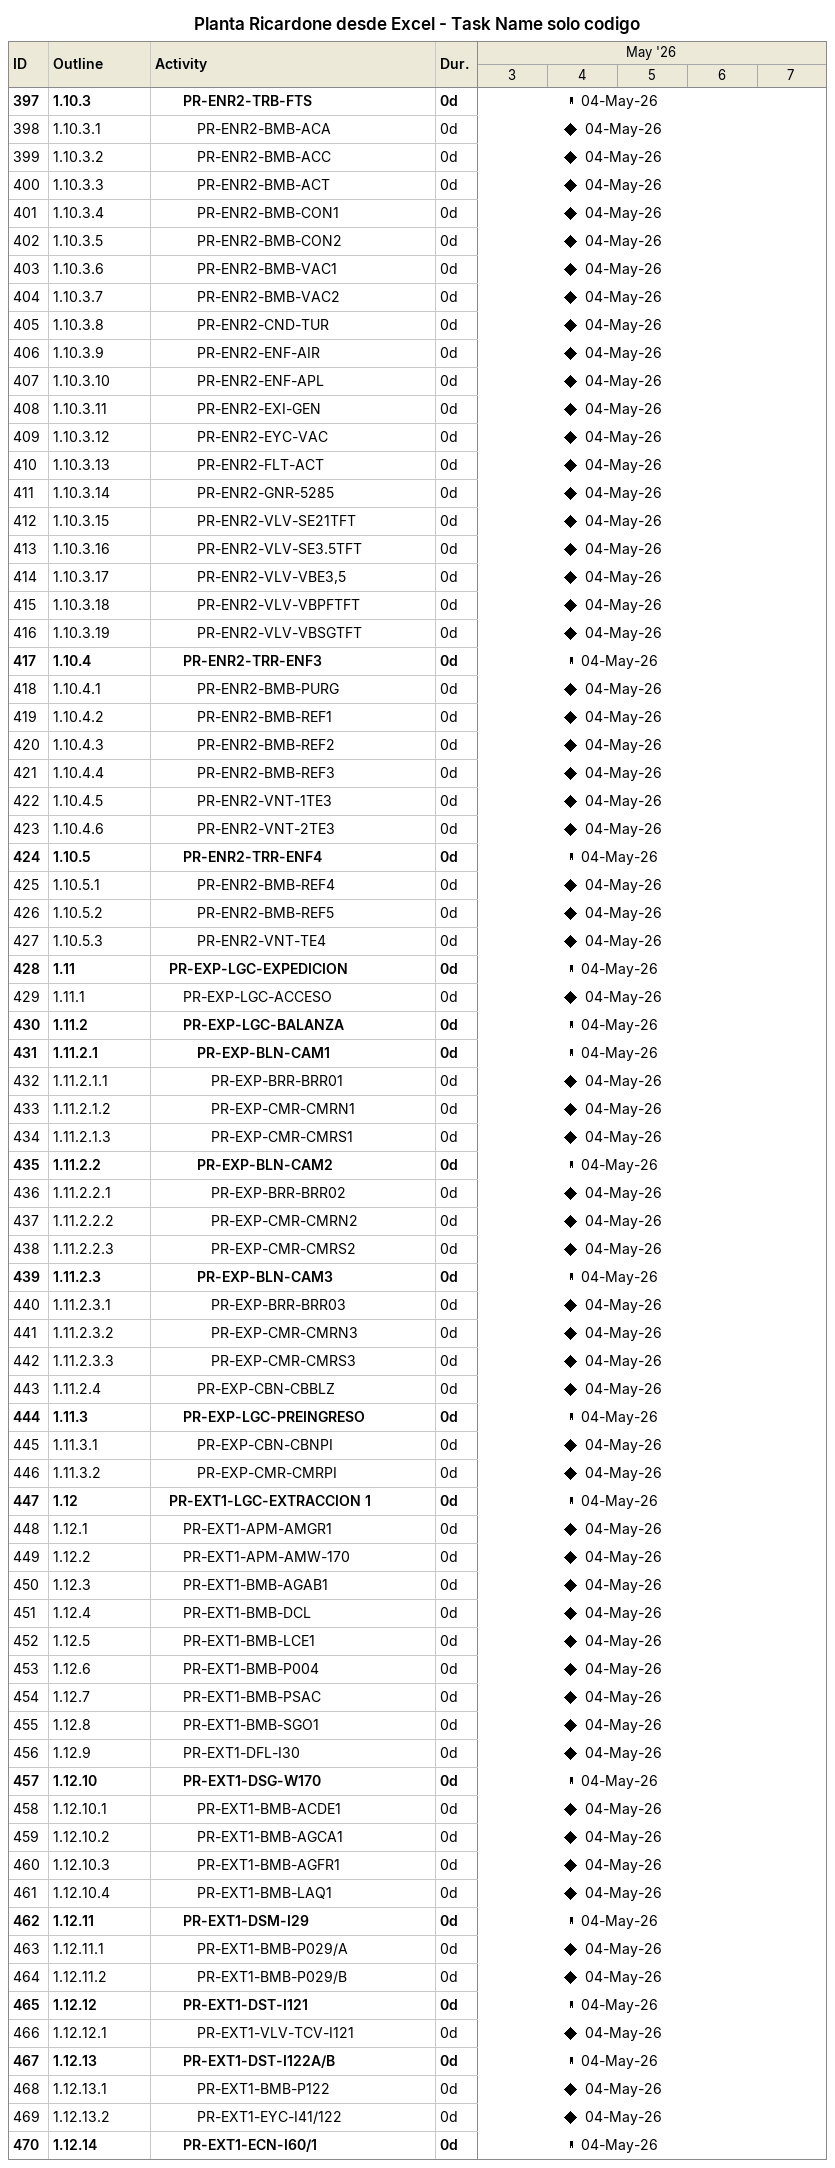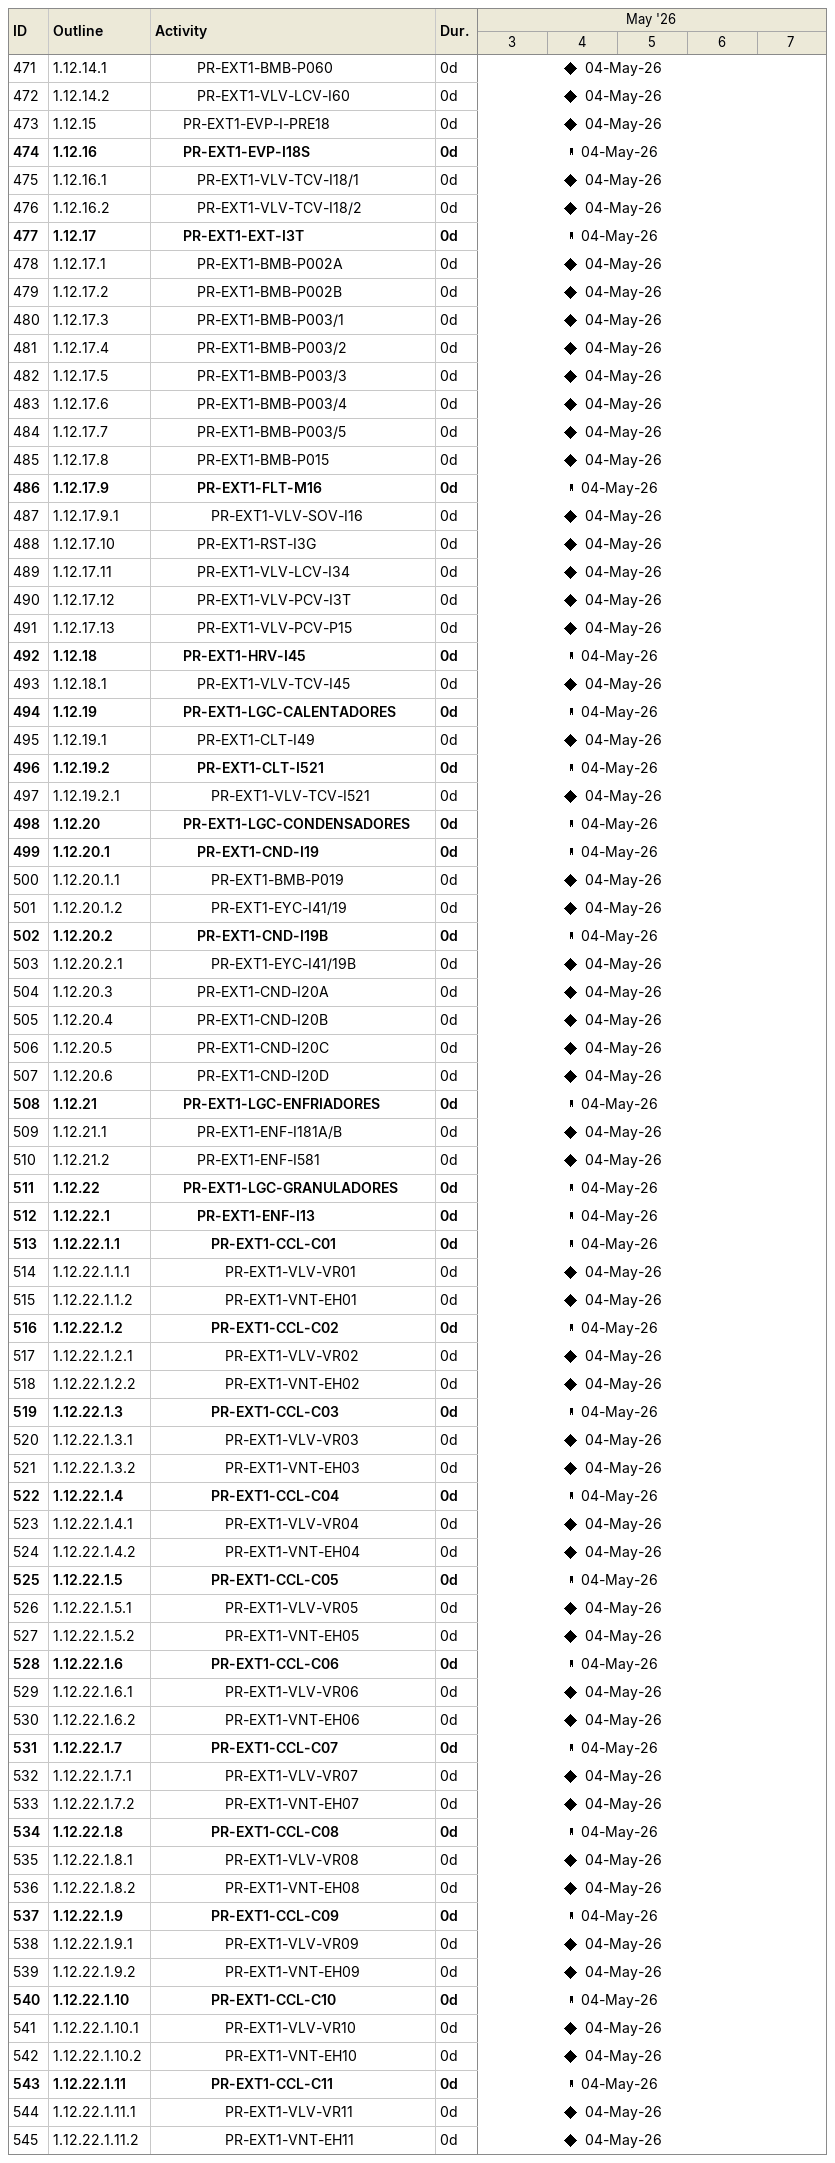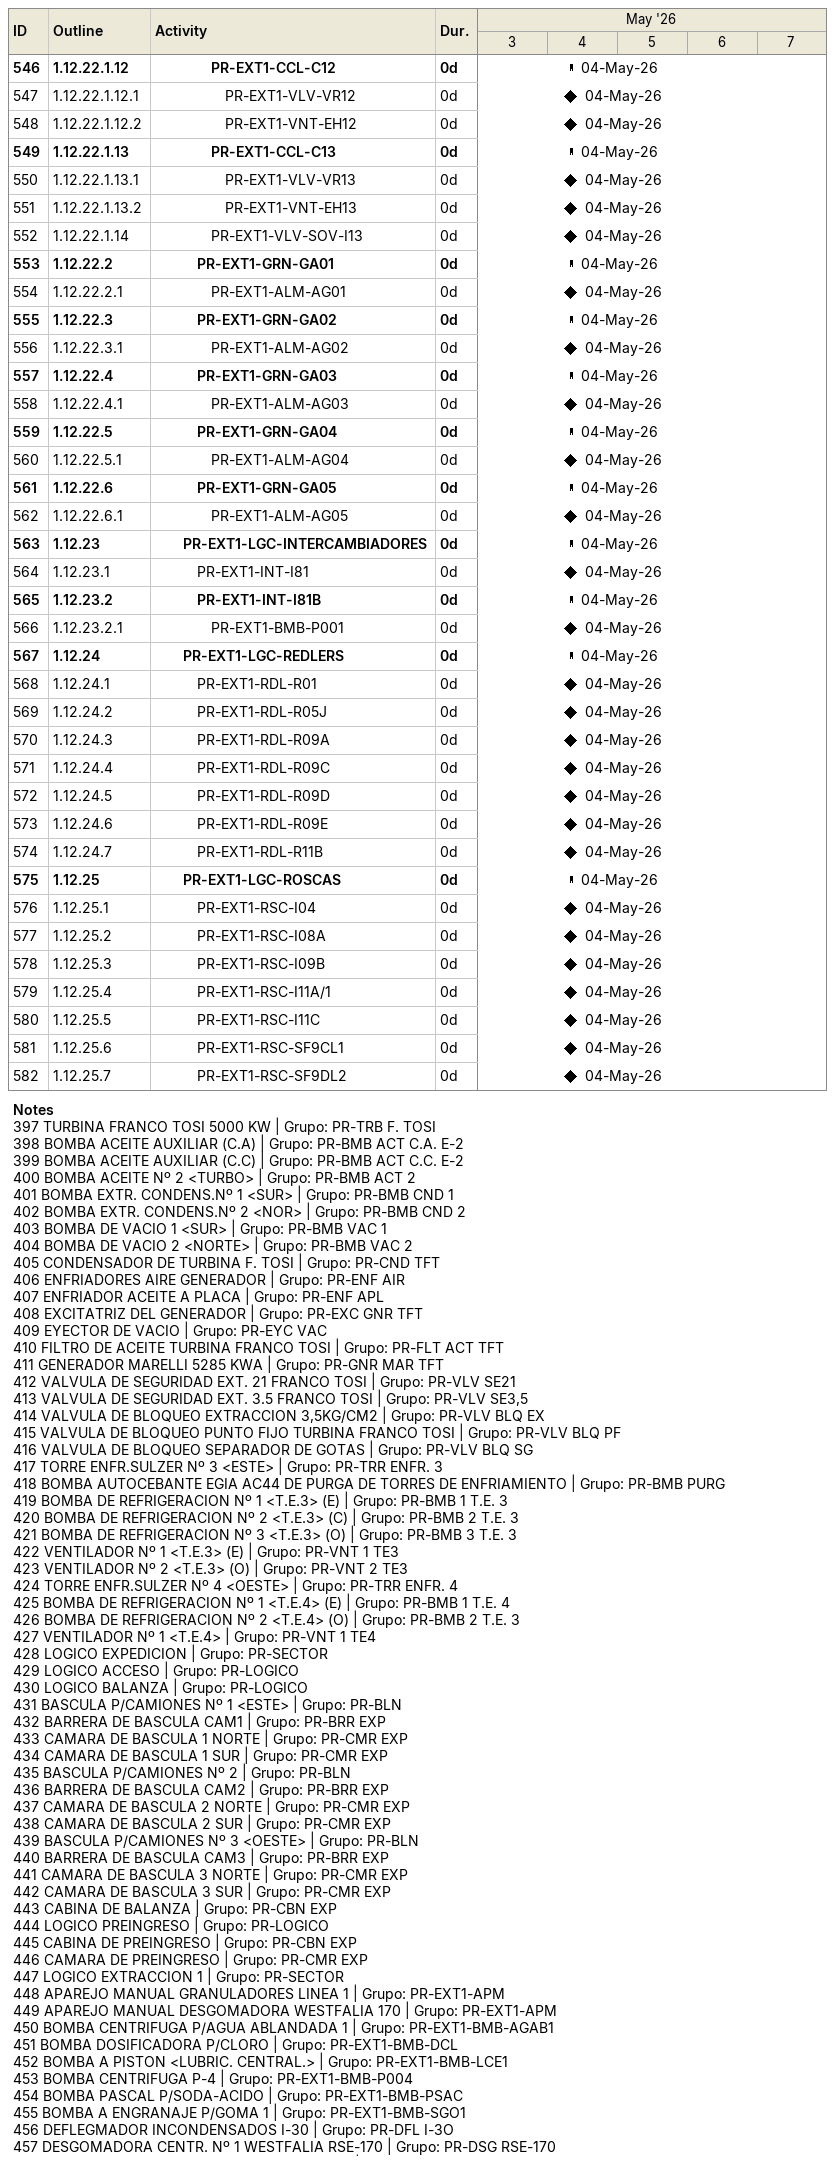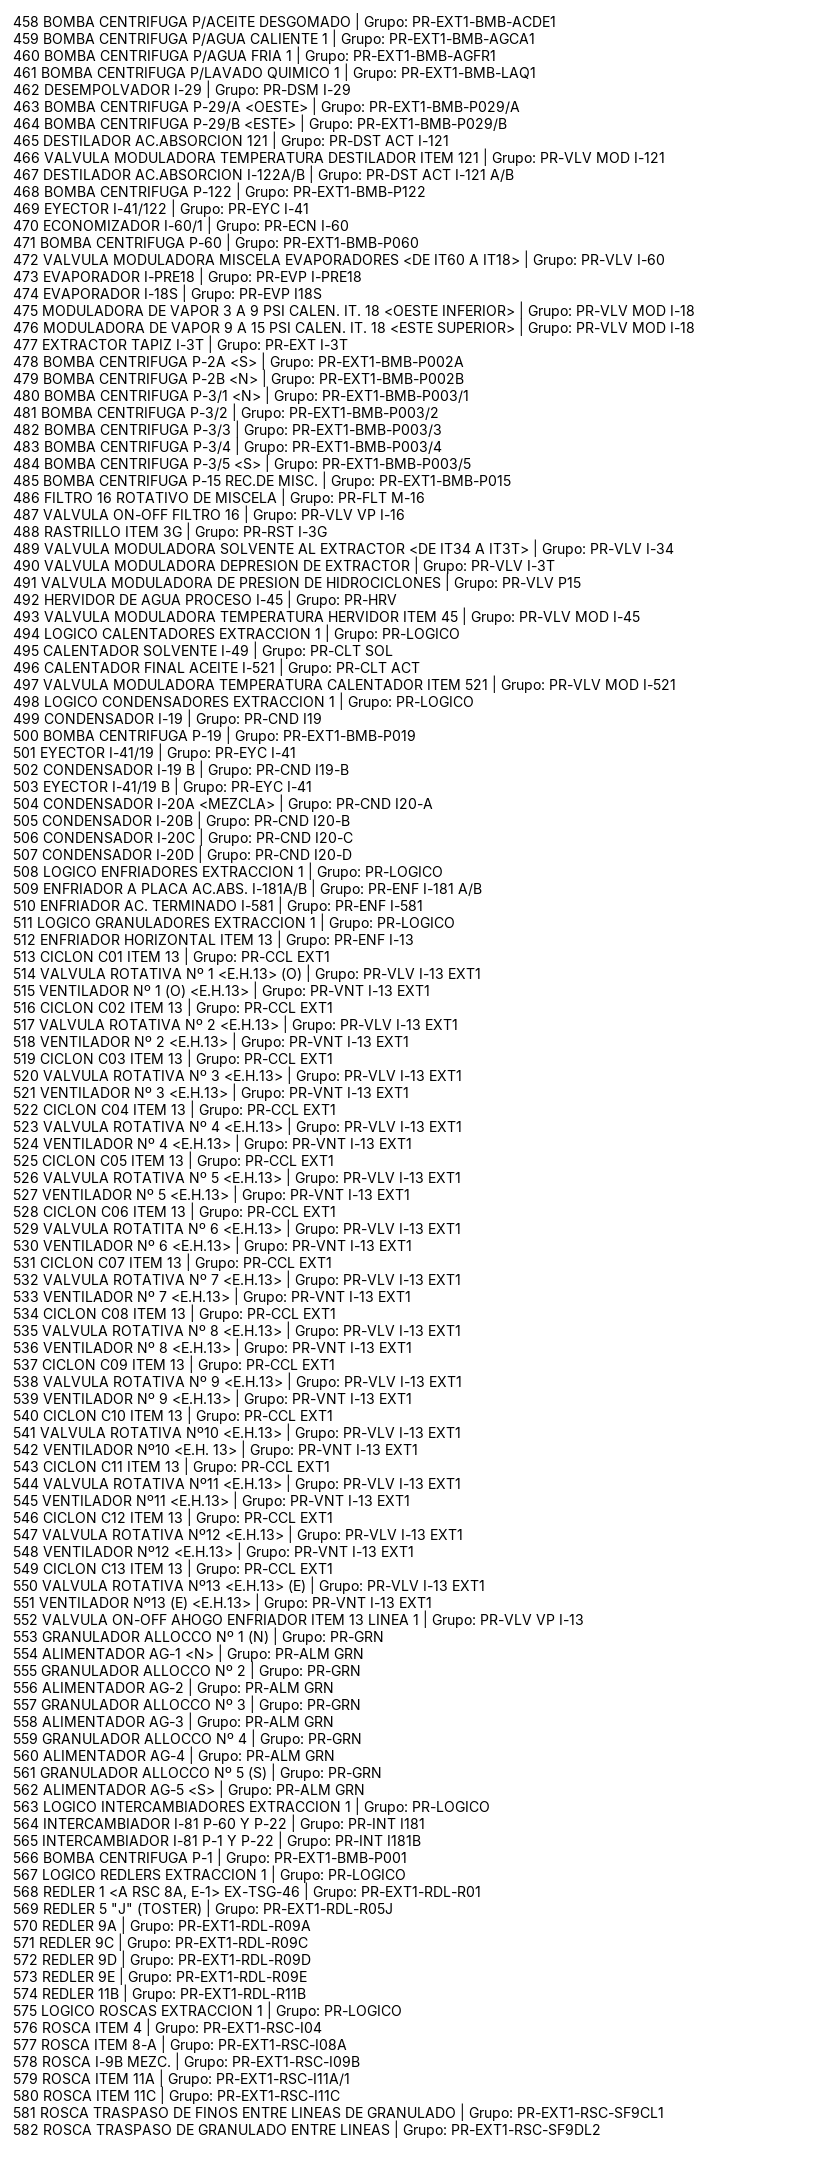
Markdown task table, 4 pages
Planta Ricardone desde Excel - Task Name solo codigo

| ID | WBS | Task | Duration | Start | Finish |
|---|---|---|---|---|---|
| 397 | 1.10.3 | **PR-ENR2-TRB-FTS** | 0d | 2026-05-04 | 2026-05-04 |
| 398 | 1.10.3.1 | PR-ENR2-BMB-ACA | 0d | 2026-05-04 | 2026-05-04 |
| 399 | 1.10.3.2 | PR-ENR2-BMB-ACC | 0d | 2026-05-04 | 2026-05-04 |
| 400 | 1.10.3.3 | PR-ENR2-BMB-ACT | 0d | 2026-05-04 | 2026-05-04 |
| 401 | 1.10.3.4 | PR-ENR2-BMB-CON1 | 0d | 2026-05-04 | 2026-05-04 |
| 402 | 1.10.3.5 | PR-ENR2-BMB-CON2 | 0d | 2026-05-04 | 2026-05-04 |
| 403 | 1.10.3.6 | PR-ENR2-BMB-VAC1 | 0d | 2026-05-04 | 2026-05-04 |
| 404 | 1.10.3.7 | PR-ENR2-BMB-VAC2 | 0d | 2026-05-04 | 2026-05-04 |
| 405 | 1.10.3.8 | PR-ENR2-CND-TUR | 0d | 2026-05-04 | 2026-05-04 |
| 406 | 1.10.3.9 | PR-ENR2-ENF-AIR | 0d | 2026-05-04 | 2026-05-04 |
| 407 | 1.10.3.10 | PR-ENR2-ENF-APL | 0d | 2026-05-04 | 2026-05-04 |
| 408 | 1.10.3.11 | PR-ENR2-EXI-GEN | 0d | 2026-05-04 | 2026-05-04 |
| 409 | 1.10.3.12 | PR-ENR2-EYC-VAC | 0d | 2026-05-04 | 2026-05-04 |
| 410 | 1.10.3.13 | PR-ENR2-FLT-ACT | 0d | 2026-05-04 | 2026-05-04 |
| 411 | 1.10.3.14 | PR-ENR2-GNR-5285 | 0d | 2026-05-04 | 2026-05-04 |
| 412 | 1.10.3.15 | PR-ENR2-VLV-SE21TFT | 0d | 2026-05-04 | 2026-05-04 |
| 413 | 1.10.3.16 | PR-ENR2-VLV-SE3.5TFT | 0d | 2026-05-04 | 2026-05-04 |
| 414 | 1.10.3.17 | PR-ENR2-VLV-VBE3,5 | 0d | 2026-05-04 | 2026-05-04 |
| 415 | 1.10.3.18 | PR-ENR2-VLV-VBPFTFT | 0d | 2026-05-04 | 2026-05-04 |
| 416 | 1.10.3.19 | PR-ENR2-VLV-VBSGTFT | 0d | 2026-05-04 | 2026-05-04 |
| 417 | 1.10.4 | **PR-ENR2-TRR-ENF3** | 0d | 2026-05-04 | 2026-05-04 |
| 418 | 1.10.4.1 | PR-ENR2-BMB-PURG | 0d | 2026-05-04 | 2026-05-04 |
| 419 | 1.10.4.2 | PR-ENR2-BMB-REF1 | 0d | 2026-05-04 | 2026-05-04 |
| 420 | 1.10.4.3 | PR-ENR2-BMB-REF2 | 0d | 2026-05-04 | 2026-05-04 |
| 421 | 1.10.4.4 | PR-ENR2-BMB-REF3 | 0d | 2026-05-04 | 2026-05-04 |
| 422 | 1.10.4.5 | PR-ENR2-VNT-1TE3 | 0d | 2026-05-04 | 2026-05-04 |
| 423 | 1.10.4.6 | PR-ENR2-VNT-2TE3 | 0d | 2026-05-04 | 2026-05-04 |
| 424 | 1.10.5 | **PR-ENR2-TRR-ENF4** | 0d | 2026-05-04 | 2026-05-04 |
| 425 | 1.10.5.1 | PR-ENR2-BMB-REF4 | 0d | 2026-05-04 | 2026-05-04 |
| 426 | 1.10.5.2 | PR-ENR2-BMB-REF5 | 0d | 2026-05-04 | 2026-05-04 |
| 427 | 1.10.5.3 | PR-ENR2-VNT-TE4 | 0d | 2026-05-04 | 2026-05-04 |
| 428 | 1.11 | **PR-EXP-LGC-EXPEDICION** | 0d | 2026-05-04 | 2026-05-04 |
| 429 | 1.11.1 | PR-EXP-LGC-ACCESO | 0d | 2026-05-04 | 2026-05-04 |
| 430 | 1.11.2 | **PR-EXP-LGC-BALANZA** | 0d | 2026-05-04 | 2026-05-04 |
| 431 | 1.11.2.1 | **PR-EXP-BLN-CAM1** | 0d | 2026-05-04 | 2026-05-04 |
| 432 | 1.11.2.1.1 | PR-EXP-BRR-BRR01 | 0d | 2026-05-04 | 2026-05-04 |
| 433 | 1.11.2.1.2 | PR-EXP-CMR-CMRN1 | 0d | 2026-05-04 | 2026-05-04 |
| 434 | 1.11.2.1.3 | PR-EXP-CMR-CMRS1 | 0d | 2026-05-04 | 2026-05-04 |
| 435 | 1.11.2.2 | **PR-EXP-BLN-CAM2** | 0d | 2026-05-04 | 2026-05-04 |
| 436 | 1.11.2.2.1 | PR-EXP-BRR-BRR02 | 0d | 2026-05-04 | 2026-05-04 |
| 437 | 1.11.2.2.2 | PR-EXP-CMR-CMRN2 | 0d | 2026-05-04 | 2026-05-04 |
| 438 | 1.11.2.2.3 | PR-EXP-CMR-CMRS2 | 0d | 2026-05-04 | 2026-05-04 |
| 439 | 1.11.2.3 | **PR-EXP-BLN-CAM3** | 0d | 2026-05-04 | 2026-05-04 |
| 440 | 1.11.2.3.1 | PR-EXP-BRR-BRR03 | 0d | 2026-05-04 | 2026-05-04 |
| 441 | 1.11.2.3.2 | PR-EXP-CMR-CMRN3 | 0d | 2026-05-04 | 2026-05-04 |
| 442 | 1.11.2.3.3 | PR-EXP-CMR-CMRS3 | 0d | 2026-05-04 | 2026-05-04 |
| 443 | 1.11.2.4 | PR-EXP-CBN-CBBLZ | 0d | 2026-05-04 | 2026-05-04 |
| 444 | 1.11.3 | **PR-EXP-LGC-PREINGRESO** | 0d | 2026-05-04 | 2026-05-04 |
| 445 | 1.11.3.1 | PR-EXP-CBN-CBNPI | 0d | 2026-05-04 | 2026-05-04 |
| 446 | 1.11.3.2 | PR-EXP-CMR-CMRPI | 0d | 2026-05-04 | 2026-05-04 |
| 447 | 1.12 | **PR-EXT1-LGC-EXTRACCION 1** | 0d | 2026-05-04 | 2026-05-04 |
| 448 | 1.12.1 | PR-EXT1-APM-AMGR1 | 0d | 2026-05-04 | 2026-05-04 |
| 449 | 1.12.2 | PR-EXT1-APM-AMW-170 | 0d | 2026-05-04 | 2026-05-04 |
| 450 | 1.12.3 | PR-EXT1-BMB-AGAB1 | 0d | 2026-05-04 | 2026-05-04 |
| 451 | 1.12.4 | PR-EXT1-BMB-DCL | 0d | 2026-05-04 | 2026-05-04 |
| 452 | 1.12.5 | PR-EXT1-BMB-LCE1 | 0d | 2026-05-04 | 2026-05-04 |
| 453 | 1.12.6 | PR-EXT1-BMB-P004 | 0d | 2026-05-04 | 2026-05-04 |
| 454 | 1.12.7 | PR-EXT1-BMB-PSAC | 0d | 2026-05-04 | 2026-05-04 |
| 455 | 1.12.8 | PR-EXT1-BMB-SGO1 | 0d | 2026-05-04 | 2026-05-04 |
| 456 | 1.12.9 | PR-EXT1-DFL-I30 | 0d | 2026-05-04 | 2026-05-04 |
| 457 | 1.12.10 | **PR-EXT1-DSG-W170** | 0d | 2026-05-04 | 2026-05-04 |
| 458 | 1.12.10.1 | PR-EXT1-BMB-ACDE1 | 0d | 2026-05-04 | 2026-05-04 |
| 459 | 1.12.10.2 | PR-EXT1-BMB-AGCA1 | 0d | 2026-05-04 | 2026-05-04 |
| 460 | 1.12.10.3 | PR-EXT1-BMB-AGFR1 | 0d | 2026-05-04 | 2026-05-04 |
| 461 | 1.12.10.4 | PR-EXT1-BMB-LAQ1 | 0d | 2026-05-04 | 2026-05-04 |
| 462 | 1.12.11 | **PR-EXT1-DSM-I29** | 0d | 2026-05-04 | 2026-05-04 |
| 463 | 1.12.11.1 | PR-EXT1-BMB-P029/A | 0d | 2026-05-04 | 2026-05-04 |
| 464 | 1.12.11.2 | PR-EXT1-BMB-P029/B | 0d | 2026-05-04 | 2026-05-04 |
| 465 | 1.12.12 | **PR-EXT1-DST-I121** | 0d | 2026-05-04 | 2026-05-04 |
| 466 | 1.12.12.1 | PR-EXT1-VLV-TCV-I121 | 0d | 2026-05-04 | 2026-05-04 |
| 467 | 1.12.13 | **PR-EXT1-DST-I122A/B** | 0d | 2026-05-04 | 2026-05-04 |
| 468 | 1.12.13.1 | PR-EXT1-BMB-P122 | 0d | 2026-05-04 | 2026-05-04 |
| 469 | 1.12.13.2 | PR-EXT1-EYC-I41/122 | 0d | 2026-05-04 | 2026-05-04 |
| 470 | 1.12.14 | **PR-EXT1-ECN-I60/1** | 0d | 2026-05-04 | 2026-05-04 |
| 471 | 1.12.14.1 | PR-EXT1-BMB-P060 | 0d | 2026-05-04 | 2026-05-04 |
| 472 | 1.12.14.2 | PR-EXT1-VLV-LCV-I60 | 0d | 2026-05-04 | 2026-05-04 |
| 473 | 1.12.15 | PR-EXT1-EVP-I-PRE18 | 0d | 2026-05-04 | 2026-05-04 |
| 474 | 1.12.16 | **PR-EXT1-EVP-I18S** | 0d | 2026-05-04 | 2026-05-04 |
| 475 | 1.12.16.1 | PR-EXT1-VLV-TCV-I18/1 | 0d | 2026-05-04 | 2026-05-04 |
| 476 | 1.12.16.2 | PR-EXT1-VLV-TCV-I18/2 | 0d | 2026-05-04 | 2026-05-04 |
| 477 | 1.12.17 | **PR-EXT1-EXT-I3T** | 0d | 2026-05-04 | 2026-05-04 |
| 478 | 1.12.17.1 | PR-EXT1-BMB-P002A | 0d | 2026-05-04 | 2026-05-04 |
| 479 | 1.12.17.2 | PR-EXT1-BMB-P002B | 0d | 2026-05-04 | 2026-05-04 |
| 480 | 1.12.17.3 | PR-EXT1-BMB-P003/1 | 0d | 2026-05-04 | 2026-05-04 |
| 481 | 1.12.17.4 | PR-EXT1-BMB-P003/2 | 0d | 2026-05-04 | 2026-05-04 |
| 482 | 1.12.17.5 | PR-EXT1-BMB-P003/3 | 0d | 2026-05-04 | 2026-05-04 |
| 483 | 1.12.17.6 | PR-EXT1-BMB-P003/4 | 0d | 2026-05-04 | 2026-05-04 |
| 484 | 1.12.17.7 | PR-EXT1-BMB-P003/5 | 0d | 2026-05-04 | 2026-05-04 |
| 485 | 1.12.17.8 | PR-EXT1-BMB-P015 | 0d | 2026-05-04 | 2026-05-04 |
| 486 | 1.12.17.9 | **PR-EXT1-FLT-M16** | 0d | 2026-05-04 | 2026-05-04 |
| 487 | 1.12.17.9.1 | PR-EXT1-VLV-SOV-I16 | 0d | 2026-05-04 | 2026-05-04 |
| 488 | 1.12.17.10 | PR-EXT1-RST-I3G | 0d | 2026-05-04 | 2026-05-04 |
| 489 | 1.12.17.11 | PR-EXT1-VLV-LCV-I34 | 0d | 2026-05-04 | 2026-05-04 |
| 490 | 1.12.17.12 | PR-EXT1-VLV-PCV-I3T | 0d | 2026-05-04 | 2026-05-04 |
| 491 | 1.12.17.13 | PR-EXT1-VLV-PCV-P15 | 0d | 2026-05-04 | 2026-05-04 |
| 492 | 1.12.18 | **PR-EXT1-HRV-I45** | 0d | 2026-05-04 | 2026-05-04 |
| 493 | 1.12.18.1 | PR-EXT1-VLV-TCV-I45 | 0d | 2026-05-04 | 2026-05-04 |
| 494 | 1.12.19 | **PR-EXT1-LGC-CALENTADORES** | 0d | 2026-05-04 | 2026-05-04 |
| 495 | 1.12.19.1 | PR-EXT1-CLT-I49 | 0d | 2026-05-04 | 2026-05-04 |
| 496 | 1.12.19.2 | **PR-EXT1-CLT-I521** | 0d | 2026-05-04 | 2026-05-04 |
| 497 | 1.12.19.2.1 | PR-EXT1-VLV-TCV-I521 | 0d | 2026-05-04 | 2026-05-04 |
| 498 | 1.12.20 | **PR-EXT1-LGC-CONDENSADORES** | 0d | 2026-05-04 | 2026-05-04 |
| 499 | 1.12.20.1 | **PR-EXT1-CND-I19** | 0d | 2026-05-04 | 2026-05-04 |
| 500 | 1.12.20.1.1 | PR-EXT1-BMB-P019 | 0d | 2026-05-04 | 2026-05-04 |
| 501 | 1.12.20.1.2 | PR-EXT1-EYC-I41/19 | 0d | 2026-05-04 | 2026-05-04 |
| 502 | 1.12.20.2 | **PR-EXT1-CND-I19B** | 0d | 2026-05-04 | 2026-05-04 |
| 503 | 1.12.20.2.1 | PR-EXT1-EYC-I41/19B | 0d | 2026-05-04 | 2026-05-04 |
| 504 | 1.12.20.3 | PR-EXT1-CND-I20A | 0d | 2026-05-04 | 2026-05-04 |
| 505 | 1.12.20.4 | PR-EXT1-CND-I20B | 0d | 2026-05-04 | 2026-05-04 |
| 506 | 1.12.20.5 | PR-EXT1-CND-I20C | 0d | 2026-05-04 | 2026-05-04 |
| 507 | 1.12.20.6 | PR-EXT1-CND-I20D | 0d | 2026-05-04 | 2026-05-04 |
| 508 | 1.12.21 | **PR-EXT1-LGC-ENFRIADORES** | 0d | 2026-05-04 | 2026-05-04 |
| 509 | 1.12.21.1 | PR-EXT1-ENF-I181A/B | 0d | 2026-05-04 | 2026-05-04 |
| 510 | 1.12.21.2 | PR-EXT1-ENF-I581 | 0d | 2026-05-04 | 2026-05-04 |
| 511 | 1.12.22 | **PR-EXT1-LGC-GRANULADORES** | 0d | 2026-05-04 | 2026-05-04 |
| 512 | 1.12.22.1 | **PR-EXT1-ENF-I13** | 0d | 2026-05-04 | 2026-05-04 |
| 513 | 1.12.22.1.1 | **PR-EXT1-CCL-C01** | 0d | 2026-05-04 | 2026-05-04 |
| 514 | 1.12.22.1.1.1 | PR-EXT1-VLV-VR01 | 0d | 2026-05-04 | 2026-05-04 |
| 515 | 1.12.22.1.1.2 | PR-EXT1-VNT-EH01 | 0d | 2026-05-04 | 2026-05-04 |
| 516 | 1.12.22.1.2 | **PR-EXT1-CCL-C02** | 0d | 2026-05-04 | 2026-05-04 |
| 517 | 1.12.22.1.2.1 | PR-EXT1-VLV-VR02 | 0d | 2026-05-04 | 2026-05-04 |
| 518 | 1.12.22.1.2.2 | PR-EXT1-VNT-EH02 | 0d | 2026-05-04 | 2026-05-04 |
| 519 | 1.12.22.1.3 | **PR-EXT1-CCL-C03** | 0d | 2026-05-04 | 2026-05-04 |
| 520 | 1.12.22.1.3.1 | PR-EXT1-VLV-VR03 | 0d | 2026-05-04 | 2026-05-04 |
| 521 | 1.12.22.1.3.2 | PR-EXT1-VNT-EH03 | 0d | 2026-05-04 | 2026-05-04 |
| 522 | 1.12.22.1.4 | **PR-EXT1-CCL-C04** | 0d | 2026-05-04 | 2026-05-04 |
| 523 | 1.12.22.1.4.1 | PR-EXT1-VLV-VR04 | 0d | 2026-05-04 | 2026-05-04 |
| 524 | 1.12.22.1.4.2 | PR-EXT1-VNT-EH04 | 0d | 2026-05-04 | 2026-05-04 |
| 525 | 1.12.22.1.5 | **PR-EXT1-CCL-C05** | 0d | 2026-05-04 | 2026-05-04 |
| 526 | 1.12.22.1.5.1 | PR-EXT1-VLV-VR05 | 0d | 2026-05-04 | 2026-05-04 |
| 527 | 1.12.22.1.5.2 | PR-EXT1-VNT-EH05 | 0d | 2026-05-04 | 2026-05-04 |
| 528 | 1.12.22.1.6 | **PR-EXT1-CCL-C06** | 0d | 2026-05-04 | 2026-05-04 |
| 529 | 1.12.22.1.6.1 | PR-EXT1-VLV-VR06 | 0d | 2026-05-04 | 2026-05-04 |
| 530 | 1.12.22.1.6.2 | PR-EXT1-VNT-EH06 | 0d | 2026-05-04 | 2026-05-04 |
| 531 | 1.12.22.1.7 | **PR-EXT1-CCL-C07** | 0d | 2026-05-04 | 2026-05-04 |
| 532 | 1.12.22.1.7.1 | PR-EXT1-VLV-VR07 | 0d | 2026-05-04 | 2026-05-04 |
| 533 | 1.12.22.1.7.2 | PR-EXT1-VNT-EH07 | 0d | 2026-05-04 | 2026-05-04 |
| 534 | 1.12.22.1.8 | **PR-EXT1-CCL-C08** | 0d | 2026-05-04 | 2026-05-04 |
| 535 | 1.12.22.1.8.1 | PR-EXT1-VLV-VR08 | 0d | 2026-05-04 | 2026-05-04 |
| 536 | 1.12.22.1.8.2 | PR-EXT1-VNT-EH08 | 0d | 2026-05-04 | 2026-05-04 |
| 537 | 1.12.22.1.9 | **PR-EXT1-CCL-C09** | 0d | 2026-05-04 | 2026-05-04 |
| 538 | 1.12.22.1.9.1 | PR-EXT1-VLV-VR09 | 0d | 2026-05-04 | 2026-05-04 |
| 539 | 1.12.22.1.9.2 | PR-EXT1-VNT-EH09 | 0d | 2026-05-04 | 2026-05-04 |
| 540 | 1.12.22.1.10 | **PR-EXT1-CCL-C10** | 0d | 2026-05-04 | 2026-05-04 |
| 541 | 1.12.22.1.10.1 | PR-EXT1-VLV-VR10 | 0d | 2026-05-04 | 2026-05-04 |
| 542 | 1.12.22.1.10.2 | PR-EXT1-VNT-EH10 | 0d | 2026-05-04 | 2026-05-04 |
| 543 | 1.12.22.1.11 | **PR-EXT1-CCL-C11** | 0d | 2026-05-04 | 2026-05-04 |
| 544 | 1.12.22.1.11.1 | PR-EXT1-VLV-VR11 | 0d | 2026-05-04 | 2026-05-04 |
| 545 | 1.12.22.1.11.2 | PR-EXT1-VNT-EH11 | 0d | 2026-05-04 | 2026-05-04 |
| 546 | 1.12.22.1.12 | **PR-EXT1-CCL-C12** | 0d | 2026-05-04 | 2026-05-04 |
| 547 | 1.12.22.1.12.1 | PR-EXT1-VLV-VR12 | 0d | 2026-05-04 | 2026-05-04 |
| 548 | 1.12.22.1.12.2 | PR-EXT1-VNT-EH12 | 0d | 2026-05-04 | 2026-05-04 |
| 549 | 1.12.22.1.13 | **PR-EXT1-CCL-C13** | 0d | 2026-05-04 | 2026-05-04 |
| 550 | 1.12.22.1.13.1 | PR-EXT1-VLV-VR13 | 0d | 2026-05-04 | 2026-05-04 |
| 551 | 1.12.22.1.13.2 | PR-EXT1-VNT-EH13 | 0d | 2026-05-04 | 2026-05-04 |
| 552 | 1.12.22.1.14 | PR-EXT1-VLV-SOV-I13 | 0d | 2026-05-04 | 2026-05-04 |
| 553 | 1.12.22.2 | **PR-EXT1-GRN-GA01** | 0d | 2026-05-04 | 2026-05-04 |
| 554 | 1.12.22.2.1 | PR-EXT1-ALM-AG01 | 0d | 2026-05-04 | 2026-05-04 |
| 555 | 1.12.22.3 | **PR-EXT1-GRN-GA02** | 0d | 2026-05-04 | 2026-05-04 |
| 556 | 1.12.22.3.1 | PR-EXT1-ALM-AG02 | 0d | 2026-05-04 | 2026-05-04 |
| 557 | 1.12.22.4 | **PR-EXT1-GRN-GA03** | 0d | 2026-05-04 | 2026-05-04 |
| 558 | 1.12.22.4.1 | PR-EXT1-ALM-AG03 | 0d | 2026-05-04 | 2026-05-04 |
| 559 | 1.12.22.5 | **PR-EXT1-GRN-GA04** | 0d | 2026-05-04 | 2026-05-04 |
| 560 | 1.12.22.5.1 | PR-EXT1-ALM-AG04 | 0d | 2026-05-04 | 2026-05-04 |
| 561 | 1.12.22.6 | **PR-EXT1-GRN-GA05** | 0d | 2026-05-04 | 2026-05-04 |
| 562 | 1.12.22.6.1 | PR-EXT1-ALM-AG05 | 0d | 2026-05-04 | 2026-05-04 |
| 563 | 1.12.23 | **PR-EXT1-LGC-INTERCAMBIADORES** | 0d | 2026-05-04 | 2026-05-04 |
| 564 | 1.12.23.1 | PR-EXT1-INT-I81 | 0d | 2026-05-04 | 2026-05-04 |
| 565 | 1.12.23.2 | **PR-EXT1-INT-I81B** | 0d | 2026-05-04 | 2026-05-04 |
| 566 | 1.12.23.2.1 | PR-EXT1-BMB-P001 | 0d | 2026-05-04 | 2026-05-04 |
| 567 | 1.12.24 | **PR-EXT1-LGC-REDLERS** | 0d | 2026-05-04 | 2026-05-04 |
| 568 | 1.12.24.1 | PR-EXT1-RDL-R01 | 0d | 2026-05-04 | 2026-05-04 |
| 569 | 1.12.24.2 | PR-EXT1-RDL-R05J | 0d | 2026-05-04 | 2026-05-04 |
| 570 | 1.12.24.3 | PR-EXT1-RDL-R09A | 0d | 2026-05-04 | 2026-05-04 |
| 571 | 1.12.24.4 | PR-EXT1-RDL-R09C | 0d | 2026-05-04 | 2026-05-04 |
| 572 | 1.12.24.5 | PR-EXT1-RDL-R09D | 0d | 2026-05-04 | 2026-05-04 |
| 573 | 1.12.24.6 | PR-EXT1-RDL-R09E | 0d | 2026-05-04 | 2026-05-04 |
| 574 | 1.12.24.7 | PR-EXT1-RDL-R11B | 0d | 2026-05-04 | 2026-05-04 |
| 575 | 1.12.25 | **PR-EXT1-LGC-ROSCAS** | 0d | 2026-05-04 | 2026-05-04 |
| 576 | 1.12.25.1 | PR-EXT1-RSC-I04 | 0d | 2026-05-04 | 2026-05-04 |
| 577 | 1.12.25.2 | PR-EXT1-RSC-I08A | 0d | 2026-05-04 | 2026-05-04 |
| 578 | 1.12.25.3 | PR-EXT1-RSC-I09B | 0d | 2026-05-04 | 2026-05-04 |
| 579 | 1.12.25.4 | PR-EXT1-RSC-I11A/1 | 0d | 2026-05-04 | 2026-05-04 |
| 580 | 1.12.25.5 | PR-EXT1-RSC-I11C | 0d | 2026-05-04 | 2026-05-04 |
| 581 | 1.12.25.6 | PR-EXT1-RSC-SF9CL1 | 0d | 2026-05-04 | 2026-05-04 |
| 582 | 1.12.25.7 | PR-EXT1-RSC-SF9DL2 | 0d | 2026-05-04 | 2026-05-04 |

Notes
- 397: TURBINA FRANCO TOSI 5000 KW | Grupo: PR-TRB F. TOSI
- 398: BOMBA ACEITE AUXILIAR (C.A) | Grupo: PR-BMB ACT C.A. E-2
- 399: BOMBA ACEITE AUXILIAR (C.C) | Grupo: PR-BMB ACT C.C. E-2
- 400: BOMBA ACEITE Nº 2 <TURBO> | Grupo: PR-BMB ACT 2
- 401: BOMBA EXTR. CONDENS.Nº 1 <SUR> | Grupo: PR-BMB CND 1
- 402: BOMBA EXTR. CONDENS.Nº 2 <NOR> | Grupo: PR-BMB CND 2
- 403: BOMBA DE VACIO 1 <SUR> | Grupo: PR-BMB VAC 1
- 404: BOMBA DE VACIO 2 <NORTE> | Grupo: PR-BMB VAC 2
- 405: CONDENSADOR DE TURBINA F. TOSI | Grupo: PR-CND TFT
- 406: ENFRIADORES AIRE GENERADOR | Grupo: PR-ENF AIR
- 407: ENFRIADOR ACEITE A PLACA | Grupo: PR-ENF APL
- 408: EXCITATRIZ DEL GENERADOR | Grupo: PR-EXC GNR TFT
- 409: EYECTOR DE VACIO | Grupo: PR-EYC VAC
- 410: FILTRO DE ACEITE TURBINA FRANCO TOSI | Grupo: PR-FLT ACT TFT
- 411: GENERADOR MARELLI 5285 KWA | Grupo: PR-GNR MAR TFT
- 412: VALVULA DE SEGURIDAD EXT. 21 FRANCO TOSI | Grupo: PR-VLV SE21
- 413: VALVULA DE SEGURIDAD EXT. 3.5 FRANCO TOSI | Grupo: PR-VLV SE3,5
- 414: VALVULA DE BLOQUEO EXTRACCION 3,5KG/CM2 | Grupo: PR-VLV BLQ EX
- 415: VALVULA DE BLOQUEO PUNTO FIJO TURBINA FRANCO TOSI | Grupo: PR-VLV BLQ PF
- 416: VALVULA DE BLOQUEO SEPARADOR DE GOTAS | Grupo: PR-VLV BLQ SG
- 417: TORRE ENFR.SULZER Nº 3 <ESTE> | Grupo: PR-TRR ENFR. 3
- 418: BOMBA AUTOCEBANTE EGIA AC44 DE PURGA DE TORRES DE ENFRIAMIENTO | Grupo: PR-BMB PURG
- 419: BOMBA DE REFRIGERACION Nº 1 <T.E.3> (E) | Grupo: PR-BMB 1 T.E. 3
- 420: BOMBA DE REFRIGERACION Nº 2 <T.E.3> (C) | Grupo: PR-BMB 2 T.E. 3
- 421: BOMBA DE REFRIGERACION Nº 3 <T.E.3> (O) | Grupo: PR-BMB 3 T.E. 3
- 422: VENTILADOR Nº 1 <T.E.3> (E) | Grupo: PR-VNT 1 TE3
- 423: VENTILADOR Nº 2 <T.E.3> (O) | Grupo: PR-VNT 2 TE3
- 424: TORRE ENFR.SULZER Nº 4 <OESTE> | Grupo: PR-TRR ENFR. 4
- 425: BOMBA DE REFRIGERACION Nº 1 <T.E.4> (E) | Grupo: PR-BMB 1 T.E. 4
- 426: BOMBA DE REFRIGERACION Nº 2 <T.E.4> (O) | Grupo: PR-BMB 2 T.E. 3
- 427: VENTILADOR Nº 1 <T.E.4> | Grupo: PR-VNT 1 TE4
- 428: LOGICO EXPEDICION | Grupo: PR-SECTOR
- 429: LOGICO ACCESO | Grupo: PR-LOGICO
- 430: LOGICO BALANZA | Grupo: PR-LOGICO
- 431: BASCULA P/CAMIONES Nº 1 <ESTE> | Grupo: PR-BLN
- 432: BARRERA DE BASCULA CAM1 | Grupo: PR-BRR EXP
- 433: CAMARA DE BASCULA 1 NORTE | Grupo: PR-CMR EXP
- 434: CAMARA DE BASCULA 1 SUR | Grupo: PR-CMR EXP
- 435: BASCULA P/CAMIONES Nº 2 | Grupo: PR-BLN
- 436: BARRERA DE BASCULA CAM2 | Grupo: PR-BRR EXP
- 437: CAMARA DE BASCULA 2 NORTE | Grupo: PR-CMR EXP
- 438: CAMARA DE BASCULA 2 SUR | Grupo: PR-CMR EXP
- 439: BASCULA P/CAMIONES Nº 3 <OESTE> | Grupo: PR-BLN
- 440: BARRERA DE BASCULA CAM3 | Grupo: PR-BRR EXP
- 441: CAMARA DE BASCULA 3 NORTE | Grupo: PR-CMR EXP
- 442: CAMARA DE BASCULA 3 SUR | Grupo: PR-CMR EXP
- 443: CABINA DE BALANZA | Grupo: PR-CBN EXP
- 444: LOGICO PREINGRESO | Grupo: PR-LOGICO
- 445: CABINA DE PREINGRESO | Grupo: PR-CBN EXP
- 446: CAMARA DE PREINGRESO | Grupo: PR-CMR EXP
- 447: LOGICO EXTRACCION 1 | Grupo: PR-SECTOR
- 448: APAREJO MANUAL GRANULADORES LINEA 1 | Grupo: PR-EXT1-APM
- 449: APAREJO MANUAL DESGOMADORA WESTFALIA 170 | Grupo: PR-EXT1-APM
- 450: BOMBA CENTRIFUGA P/AGUA ABLANDADA 1 | Grupo: PR-EXT1-BMB-AGAB1
- 451: BOMBA DOSIFICADORA P/CLORO | Grupo: PR-EXT1-BMB-DCL
- 452: BOMBA A PISTON <LUBRIC. CENTRAL.> | Grupo: PR-EXT1-BMB-LCE1
- 453: BOMBA CENTRIFUGA P-4 | Grupo: PR-EXT1-BMB-P004
- 454: BOMBA PASCAL P/SODA-ACIDO | Grupo: PR-EXT1-BMB-PSAC
- 455: BOMBA A ENGRANAJE P/GOMA 1 | Grupo: PR-EXT1-BMB-SGO1
- 456: DEFLEGMADOR INCONDENSADOS I-30 | Grupo: PR-DFL I-3O
- 457: DESGOMADORA CENTR. Nº 1 WESTFALIA RSE-170 | Grupo: PR-DSG RSE-170
- 458: BOMBA CENTRIFUGA P/ACEITE DESGOMADO | Grupo: PR-EXT1-BMB-ACDE1
- 459: BOMBA CENTRIFUGA P/AGUA CALIENTE 1 | Grupo: PR-EXT1-BMB-AGCA1
- 460: BOMBA CENTRIFUGA P/AGUA FRIA 1 | Grupo: PR-EXT1-BMB-AGFR1
- 461: BOMBA CENTRIFUGA P/LAVADO QUIMICO 1 | Grupo: PR-EXT1-BMB-LAQ1
- 462: DESEMPOLVADOR I-29 | Grupo: PR-DSM I-29
- 463: BOMBA CENTRIFUGA P-29/A <OESTE> | Grupo: PR-EXT1-BMB-P029/A
- 464: BOMBA CENTRIFUGA P-29/B <ESTE> | Grupo: PR-EXT1-BMB-P029/B
- 465: DESTILADOR AC.ABSORCION 121 | Grupo: PR-DST ACT I-121
- 466: VALVULA MODULADORA TEMPERATURA DESTILADOR ITEM 121 | Grupo: PR-VLV MOD I-121
- 467: DESTILADOR AC.ABSORCION I-122A/B | Grupo: PR-DST ACT I-121 A/B
- 468: BOMBA CENTRIFUGA P-122 | Grupo: PR-EXT1-BMB-P122
- 469: EYECTOR I-41/122 | Grupo: PR-EYC I-41
- 470: ECONOMIZADOR I-60/1 | Grupo: PR-ECN I-60
- 471: BOMBA CENTRIFUGA P-60 | Grupo: PR-EXT1-BMB-P060
- 472: VALVULA MODULADORA MISCELA EVAPORADORES <DE IT60 A IT18> | Grupo: PR-VLV I-60
- 473: EVAPORADOR I-PRE18 | Grupo: PR-EVP I-PRE18
- 474: EVAPORADOR I-18S | Grupo: PR-EVP I18S
- 475: MODULADORA DE VAPOR 3 A 9 PSI CALEN. IT. 18 <OESTE INFERIOR> | Grupo: PR-VLV MOD I-18
- 476: MODULADORA DE VAPOR 9 A 15 PSI CALEN. IT. 18 <ESTE SUPERIOR> | Grupo: PR-VLV MOD I-18
- 477: EXTRACTOR TAPIZ I-3T | Grupo: PR-EXT I-3T
- 478: BOMBA CENTRIFUGA P-2A <S> | Grupo: PR-EXT1-BMB-P002A
- 479: BOMBA CENTRIFUGA P-2B <N> | Grupo: PR-EXT1-BMB-P002B
- 480: BOMBA CENTRIFUGA P-3/1 <N> | Grupo: PR-EXT1-BMB-P003/1
- 481: BOMBA CENTRIFUGA P-3/2 | Grupo: PR-EXT1-BMB-P003/2
- 482: BOMBA CENTRIFUGA P-3/3 | Grupo: PR-EXT1-BMB-P003/3
- 483: BOMBA CENTRIFUGA P-3/4 | Grupo: PR-EXT1-BMB-P003/4
- 484: BOMBA CENTRIFUGA P-3/5 <S> | Grupo: PR-EXT1-BMB-P003/5
- 485: BOMBA CENTRIFUGA P-15 REC.DE MISC. | Grupo: PR-EXT1-BMB-P015
- 486: FILTRO 16 ROTATIVO DE MISCELA | Grupo: PR-FLT M-16
- 487: VALVULA ON-OFF FILTRO 16 | Grupo: PR-VLV VP I-16
- 488: RASTRILLO ITEM 3G | Grupo: PR-RST I-3G
- 489: VALVULA MODULADORA SOLVENTE AL EXTRACTOR <DE IT34 A IT3T> | Grupo: PR-VLV I-34
- 490: VALVULA MODULADORA DEPRESION DE EXTRACTOR | Grupo: PR-VLV I-3T
- 491: VALVULA MODULADORA DE PRESION DE HIDROCICLONES | Grupo: PR-VLV P15
- 492: HERVIDOR DE AGUA PROCESO I-45 | Grupo: PR-HRV
- 493: VALVULA MODULADORA TEMPERATURA HERVIDOR ITEM 45 | Grupo: PR-VLV MOD I-45
- 494: LOGICO CALENTADORES EXTRACCION 1 | Grupo: PR-LOGICO
- 495: CALENTADOR SOLVENTE I-49 | Grupo: PR-CLT SOL
- 496: CALENTADOR FINAL ACEITE I-521 | Grupo: PR-CLT ACT
- 497: VALVULA MODULADORA TEMPERATURA CALENTADOR ITEM 521 | Grupo: PR-VLV MOD I-521
- 498: LOGICO CONDENSADORES EXTRACCION 1 | Grupo: PR-LOGICO
- 499: CONDENSADOR I-19 | Grupo: PR-CND I19
- 500: BOMBA CENTRIFUGA P-19 | Grupo: PR-EXT1-BMB-P019
- 501: EYECTOR I-41/19 | Grupo: PR-EYC I-41
- 502: CONDENSADOR I-19 B | Grupo: PR-CND I19-B
- 503: EYECTOR I-41/19 B | Grupo: PR-EYC I-41
- 504: CONDENSADOR I-20A <MEZCLA> | Grupo: PR-CND I20-A
- 505: CONDENSADOR I-20B | Grupo: PR-CND I20-B
- 506: CONDENSADOR I-20C | Grupo: PR-CND I20-C
- 507: CONDENSADOR I-20D | Grupo: PR-CND I20-D
- 508: LOGICO ENFRIADORES EXTRACCION 1 | Grupo: PR-LOGICO
- 509: ENFRIADOR A PLACA AC.ABS. I-181A/B | Grupo: PR-ENF I-181 A/B
- 510: ENFRIADOR AC. TERMINADO I-581 | Grupo: PR-ENF I-581
- 511: LOGICO GRANULADORES EXTRACCION 1 | Grupo: PR-LOGICO
- 512: ENFRIADOR HORIZONTAL ITEM 13 | Grupo: PR-ENF I-13
- 513: CICLON C01 ITEM 13 | Grupo: PR-CCL EXT1
- 514: VALVULA ROTATIVA Nº 1 <E.H.13> (O) | Grupo: PR-VLV I-13 EXT1
- 515: VENTILADOR Nº 1 (O) <E.H.13> | Grupo: PR-VNT I-13 EXT1
- 516: CICLON C02 ITEM 13 | Grupo: PR-CCL EXT1
- 517: VALVULA ROTATIVA Nº 2 <E.H.13> | Grupo: PR-VLV I-13 EXT1
- 518: VENTILADOR Nº 2 <E.H.13> | Grupo: PR-VNT I-13 EXT1
- 519: CICLON C03 ITEM 13 | Grupo: PR-CCL EXT1
- 520: VALVULA ROTATIVA Nº 3 <E.H.13> | Grupo: PR-VLV I-13 EXT1
- 521: VENTILADOR Nº 3 <E.H.13> | Grupo: PR-VNT I-13 EXT1
- 522: CICLON C04 ITEM 13 | Grupo: PR-CCL EXT1
- 523: VALVULA ROTATIVA Nº 4 <E.H.13> | Grupo: PR-VLV I-13 EXT1
- 524: VENTILADOR Nº 4 <E.H.13> | Grupo: PR-VNT I-13 EXT1
- 525: CICLON C05 ITEM 13 | Grupo: PR-CCL EXT1
- 526: VALVULA ROTATIVA Nº 5 <E.H.13> | Grupo: PR-VLV I-13 EXT1
- 527: VENTILADOR Nº 5 <E.H.13> | Grupo: PR-VNT I-13 EXT1
- 528: CICLON C06 ITEM 13 | Grupo: PR-CCL EXT1
- 529: VALVULA ROTATITA Nº 6 <E.H.13> | Grupo: PR-VLV I-13 EXT1
- 530: VENTILADOR Nº 6 <E.H.13> | Grupo: PR-VNT I-13 EXT1
- 531: CICLON C07 ITEM 13 | Grupo: PR-CCL EXT1
- 532: VALVULA ROTATIVA Nº 7 <E.H.13> | Grupo: PR-VLV I-13 EXT1
- 533: VENTILADOR Nº 7 <E.H.13> | Grupo: PR-VNT I-13 EXT1
- 534: CICLON C08 ITEM 13 | Grupo: PR-CCL EXT1
- 535: VALVULA ROTATIVA Nº 8 <E.H.13> | Grupo: PR-VLV I-13 EXT1
- 536: VENTILADOR Nº 8 <E.H.13> | Grupo: PR-VNT I-13 EXT1
- 537: CICLON C09 ITEM 13 | Grupo: PR-CCL EXT1
- 538: VALVULA ROTATIVA Nº 9 <E.H.13> | Grupo: PR-VLV I-13 EXT1
- 539: VENTILADOR Nº 9 <E.H.13> | Grupo: PR-VNT I-13 EXT1
- 540: CICLON C10 ITEM 13 | Grupo: PR-CCL EXT1
- 541: VALVULA ROTATIVA Nº10 <E.H.13> | Grupo: PR-VLV I-13 EXT1
- 542: VENTILADOR Nº10 <E.H. 13> | Grupo: PR-VNT I-13 EXT1
- 543: CICLON C11 ITEM 13 | Grupo: PR-CCL EXT1
- 544: VALVULA ROTATIVA Nº11 <E.H.13> | Grupo: PR-VLV I-13 EXT1
- 545: VENTILADOR Nº11 <E.H.13> | Grupo: PR-VNT I-13 EXT1
- 546: CICLON C12 ITEM 13 | Grupo: PR-CCL EXT1
- 547: VALVULA ROTATIVA Nº12 <E.H.13> | Grupo: PR-VLV I-13 EXT1
- 548: VENTILADOR Nº12 <E.H.13> | Grupo: PR-VNT I-13 EXT1
- 549: CICLON C13 ITEM 13 | Grupo: PR-CCL EXT1
- 550: VALVULA ROTATIVA Nº13 <E.H.13> (E) | Grupo: PR-VLV I-13 EXT1
- 551: VENTILADOR Nº13 (E) <E.H.13> | Grupo: PR-VNT I-13 EXT1
- 552: VALVULA ON-OFF AHOGO ENFRIADOR ITEM 13 LINEA 1 | Grupo: PR-VLV VP I-13
- 553: GRANULADOR ALLOCCO Nº 1 (N) | Grupo: PR-GRN
- 554: ALIMENTADOR AG-1 <N> | Grupo: PR-ALM GRN
- 555: GRANULADOR ALLOCCO Nº 2 | Grupo: PR-GRN
- 556: ALIMENTADOR AG-2 | Grupo: PR-ALM GRN
- 557: GRANULADOR ALLOCCO Nº 3 | Grupo: PR-GRN
- 558: ALIMENTADOR AG-3 | Grupo: PR-ALM GRN
- 559: GRANULADOR ALLOCCO Nº 4 | Grupo: PR-GRN
- 560: ALIMENTADOR AG-4 | Grupo: PR-ALM GRN
- 561: GRANULADOR ALLOCCO Nº 5 (S) | Grupo: PR-GRN
- 562: ALIMENTADOR AG-5 <S> | Grupo: PR-ALM GRN
- 563: LOGICO INTERCAMBIADORES EXTRACCION 1 | Grupo: PR-LOGICO
- 564: INTERCAMBIADOR I-81 P-60 Y P-22 | Grupo: PR-INT I181
- 565: INTERCAMBIADOR I-81 P-1 Y P-22 | Grupo: PR-INT I181B
- 566: BOMBA CENTRIFUGA P-1 | Grupo: PR-EXT1-BMB-P001
- 567: LOGICO REDLERS EXTRACCION 1 | Grupo: PR-LOGICO
- 568: REDLER 1 <A RSC 8A, E-1> EX-TSG-46 | Grupo: PR-EXT1-RDL-R01
- 569: REDLER 5 "J" (TOSTER) | Grupo: PR-EXT1-RDL-R05J
- 570: REDLER 9A | Grupo: PR-EXT1-RDL-R09A
- 571: REDLER 9C | Grupo: PR-EXT1-RDL-R09C
- 572: REDLER 9D | Grupo: PR-EXT1-RDL-R09D
- 573: REDLER 9E | Grupo: PR-EXT1-RDL-R09E
- 574: REDLER 11B | Grupo: PR-EXT1-RDL-R11B
- 575: LOGICO ROSCAS EXTRACCION 1 | Grupo: PR-LOGICO
- 576: ROSCA ITEM 4 | Grupo: PR-EXT1-RSC-I04
- 577: ROSCA ITEM 8-A | Grupo: PR-EXT1-RSC-I08A
- 578: ROSCA I-9B MEZC. | Grupo: PR-EXT1-RSC-I09B
- 579: ROSCA ITEM 11A | Grupo: PR-EXT1-RSC-I11A/1
- 580: ROSCA ITEM 11C | Grupo: PR-EXT1-RSC-I11C
- 581: ROSCA TRASPASO DE FINOS ENTRE LINEAS DE GRANULADO | Grupo: PR-EXT1-RSC-SF9CL1
- 582: ROSCA TRASPASO DE GRANULADO ENTRE LINEAS | Grupo: PR-EXT1-RSC-SF9DL2
